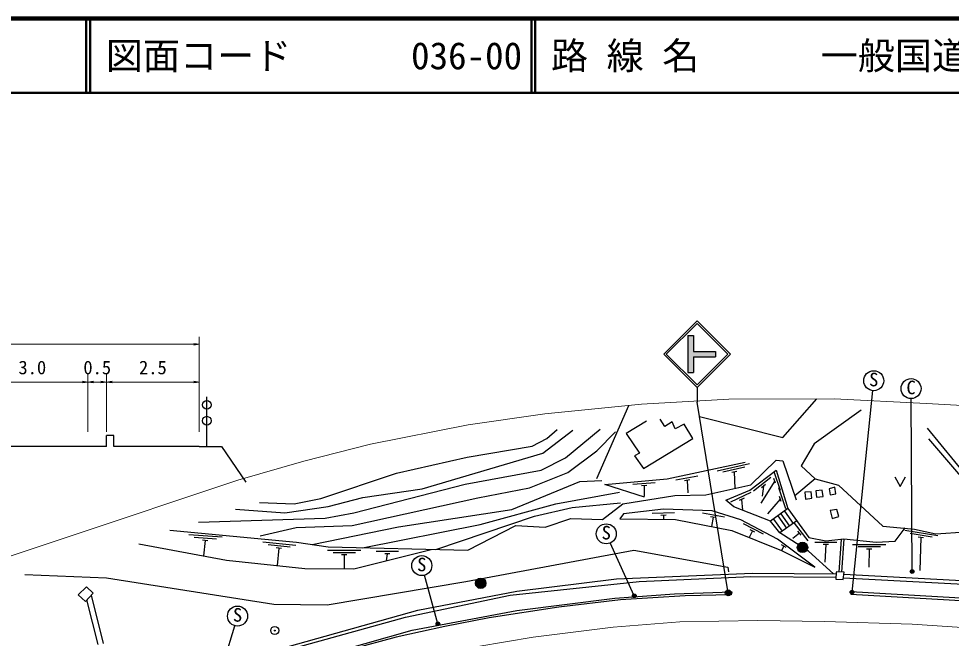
# Model space of a CAD drawing. Units: millimetres at full size, sheet at 1:1000, with parts at other scales. Extents: x 40000 to 680000, y 20000 to 380000.
# Drawn here: x 108629 to 234340, y 296410 to 380000 of the extents above; entities that cross this region are included whole.
import ezdxf
from ezdxf.enums import TextEntityAlignment as Align

# ---------------------------------------------------------------- set-up
doc = ezdxf.new("R2010")
doc.units = ezdxf.units.MM
doc.header["$LTSCALE"] = 1000
doc.linetypes.add('CHAIN', pattern=[18.5, 12, -1.5, 3.5, -1.5])
for name, color, linetype, lineweight in [('M-BGD', 7, 'Continuous', 25), ('M-BGD-EXST', 7, 'Continuous', 25), ('M-BMK', 2, 'CHAIN', 13), ('M-STR-HTXT', 7, 'Continuous', 13), ('M-STR-STRC', 7, 'Continuous', 25), ('M-TTL', 2, 'Continuous', 140), ('M-TTL-LINE', 7, 'Continuous', 50)]:
    doc.layers.add(name, color=color, linetype=linetype, lineweight=lineweight)
doc.layers.add('M-TTL-TXT', color=7, linetype='Continuous')
doc.styles.add('ＭＳ ゴシック', font='')
doc.styles.get('ＭＳ ゴシック').set_extended_font_data('MS Gothic')

# ---------------------------------------------------------------- blocks, each defined once
blk = doc.blocks.new('open_arrow')
at = {"color": 0, "linetype": 'Continuous', "lineweight": -2}
blk.add_lwpolyline([(7.5, 1.25), (0, 0), (7.5, -1.25)], dxfattribs=at)

msp = doc.modelspace()

# ---------------------------------------------------------------- hatches: boundary and pattern name
at = {"layer": 'M-BGD'}
for points in [[(213579, 308685, 1), (214979, 308685, 1)], [(170202, 303835, 1), (171602, 303835, 1)]]:
    msp.add_hatch(color=256, dxfattribs=at).paths.add_polyline_path(points)
h = msp.add_hatch(color=256, dxfattribs=at)
edge = h.paths.add_edge_path()
edge.add_ellipse((143150, 297469), major_axis=(36.7, 34), ratio=1, start_angle=-42.78668, end_angle=137.21332, ccw=False)
at = {"layer": 'M-BGD-EXST'}
for points in [[(229277, 305538, -1), (228838, 305299, -0.41421), (228938, 305638, -0.41421)], [(191829, 302277, -1), (191390, 302038, -0.41421), (191490, 302377, -0.41421)], [(221171, 302762, -1), (220732, 302523, -0.41421), (220832, 302862, -0.41421)], [(165350, 298503, -1), (164911, 298264, -0.41421), (165011, 298603, -0.41421)]]:
    msp.add_hatch(color=256, dxfattribs=at).paths.add_polyline_path(points)
at = {"layer": 'M-STR-STRC'}
for points in [[(198821, 337249), (199571, 337249), (199571, 335124), (202571, 335124), (202571, 334374), (199571, 334374), (199571, 332249), (198821, 332249)], [(203928, 302344, -0.41421), (204050, 302896, -0.41421), (204602, 302774, -1)]]:
    msp.add_hatch(color=256, dxfattribs=at).paths.add_polyline_path(points)

# ---------------------------------------------------------------- linework, layer by layer
msp.add_arc((143150, 297469), 50, 180, 0)
at = {"layer": 'M-BGD'}
for p, q in [((134004, 322271), (134004, 329005)), ((186556, 317972), (190854, 327838)), ((120471, 322271), (120471, 323771)), ((121471, 323771), (120471, 323771)), ((121471, 322271), (121471, 323771)), ((132971, 322271), (121471, 322271)), ((132971, 322271), (135975, 322271)), ((135975, 322271), (139251, 317484)), ((207152, 319940), (202762, 318952)), ((206487, 319483), (203560, 318824)), ((200155, 318286), (197207, 317728)), ((205431, 318938), (204748, 318784)), ((205089, 318861), (205162, 316640)), ((210028, 318103), (207652, 316271)), ((211301, 316334), (210456, 318866)), ((194420, 317409), (191429, 317177)), ((193297, 317021), (192599, 316967)), ((192948, 316994), (192956, 315573)), ((199081, 317778), (198393, 317647)), ((198737, 317712), (198804, 316027)), ((210542, 317662), (208665, 314631)), ((209300, 317163), (208746, 316736)), ((209023, 316949), (208857, 315587)), ((210652, 317330), (210431, 317994)), ((207302, 316072), (204596, 314777)), ((212022, 313859), (211098, 316713)), ((206395, 315305), (205763, 315003)), ((206079, 315154), (206171, 313708)), ((211275, 315194), (209581, 313199)), ((211383, 314861), (211167, 315527)), ((197024, 313362), (194027, 313230)), ((203748, 312778), (200797, 313318)), ((212290, 313910), (209970, 312214)), ((211357, 313228), (212539, 311562)), ((211835, 313577), (213022, 311905)), ((195888, 313011), (195189, 312981)), ((195538, 312996), (195562, 312457)), ((202563, 312690), (201875, 312816)), ((202219, 312753), (201991, 311507)), ((209013, 310485), (206336, 311838)), ((210375, 312510), (211546, 310858)), ((210934, 312918), (212111, 311259)), ((213501, 312245), (211228, 310632)), ((215030, 309585), (213193, 311957)), ((207539, 310893), (207098, 310019)), ((207852, 310736), (207227, 311051)), ((213874, 310587), (212989, 309902)), ((214088, 310311), (213660, 310864)), ((232539, 310262), (228091, 310946)), ((231752, 310080), (228787, 310536)), ((136060, 310055), (131571, 310363)), ((135291, 309807), (132298, 310013)), ((134124, 309586), (133425, 309634)), ((133774, 309610), (133565, 307536)), ((146002, 308942), (141524, 309386)), ((218921, 309358), (215921, 309358)), ((219498, 309781), (219197, 305355)), ((219836, 309814), (219528, 305342)), ((230570, 309958), (229878, 310065)), ((230224, 310011), (230090, 305553)), ((145226, 308717), (142241, 309014)), ((144052, 308532), (143355, 308601)), ((143704, 308567), (143467, 306244)), ((154762, 308265), (150262, 308265)), ((159812, 308110), (156812, 308110)), ((211761, 308839), (211448, 308253)), ((212070, 308674), (211453, 309004)), ((217771, 309058), (217071, 309058)), ((217421, 309058), (217294, 306672)), ((225526, 309034), (221026, 309034)), ((224776, 308734), (221776, 308734)), ((223626, 308434), (222926, 308434)), ((223276, 308434), (223228, 306021)), ((154012, 307965), (151012, 307965)), ((152862, 307665), (152162, 307665)), ((152512, 307665), (152509, 305799)), ((158662, 307810), (157962, 307810)), ((158312, 307810), (158166, 306885)), ((118414, 302226), (120034, 295729)), ((119367, 295585), (117833, 301617))]:
    msp.add_line(p, q, dxfattribs=at)
for points in [[(200387, 326317), (211647, 323511), (216229, 328700)], [(222204, 327198), (215842, 322634), (214088, 319659), (215964, 317906), (213248, 315628)], [(193232, 325706), (190520, 324061), (192296, 321383), (191618, 321028), (192845, 319318), (199496, 323351), (198333, 325286), (197106, 324673), (196719, 325609), (195718, 324996), (195072, 325964)], [(132887, 312099), (149923, 312636), (153810, 313362), (168830, 317191), (179039, 319118), (182351, 320757), (187013, 324608)], [(137856, 313821), (144485, 313358), (150330, 314213), (155034, 315388), (163017, 316599), (179276, 321374), (183303, 324472)], [(141072, 314752), (145775, 314546), (149354, 315295), (159569, 318707), (169092, 320829), (177827, 322347), (179813, 323358), (181219, 324575)], [(231088, 324773), (236623, 318029), (239051, 314538), (240021, 311992)], [(141199, 310230), (146054, 311361), (153600, 311613), (170510, 315386), (177503, 316693), (182667, 318784), (186565, 321725), (189056, 324263)], [(215964, 317906), (219129, 317066), (225106, 311533), (229390, 311144), (232233, 310499), (236229, 310783), (240021, 311992), (274874, 311320), (278704, 306235), (281901, 302630), (285097, 310631), (303177, 323645)], [(231266, 323323), (235558, 318295), (238103, 314302), (239270, 311752)], [(120471, 322271), (117971, 322271), (102971, 322271), (87971, 322271), (85471, 322271)], [(129014, 310983), (146081, 309372), (150337, 308745), (169151, 308297), (175661, 311632), (179607, 311417), (183050, 312564), (187318, 312456), (190079, 314571), (197084, 315688), (201245, 315760), (207306, 317122), (210713, 320455), (211610, 320348), (213439, 315079)], [(192963, 315437), (187642, 317147), (196058, 317911), (206571, 320164)], [(218469, 305101), (215066, 308183), (211228, 310632), (209970, 312214), (205003, 314167), (203962, 315056), (207193, 316399), (210750, 319088), (212290, 313910), (215130, 310009), (217429, 309576), (219836, 309814), (224194, 309381), (226775, 309511), (228119, 311309)], [(226713, 318176), (227429, 316881), (228144, 318176)], [(148209, 309058), (159815, 311447), (175109, 313794), (184285, 317562), (187230, 317695)], [(154983, 308635), (170820, 311748), (181023, 314540), (189591, 316147)], [(219795, 304575), (269129, 301980), (289786, 300628), (305274, 309102), (329307, 316121)], [(219850, 305067), (268313, 302467), (289768, 301045), (305096, 309567), (328259, 316393)], [(164844, 308400), (178148, 312892), (183227, 314082), (189758, 314699)], [(109459, 305020), (120449, 304562), (143036, 301007), (150228, 300938), (168909, 304072), (191538, 308298), (204202, 305997), (204311, 305365)], [(124833, 309151), (136642, 306967), (147212, 305846), (153825, 305787), (164221, 308415)], [(72566, 273336), (92068, 278762), (107669, 283883), (128400, 290645), (146279, 295685), (162437, 300227), (175777, 302769), (189209, 304449), (207537, 305222), (218790, 305098)], [(72723, 272759), (86394, 276583), (131943, 291252), (160757, 299279), (174882, 302219), (192251, 304095), (207318, 304736), (218774, 304664)], [(218800, 305347), (218764, 304412), (219771, 304358), (219879, 305329), (218801, 305370)], [(73239, 270861), (99175, 278310), (120156, 285043), (142670, 292137), (161666, 297503), (175756, 300167), (188968, 301852), (197014, 302425), (204755, 302682), (204677, 302277), (198450, 302160), (189727, 301604), (181432, 300611), (172032, 299201), (166058, 298009), (159532, 296590), (153557, 294962), (143878, 292012), (133958, 288948), (122390, 285351), (108640, 280868), (85948, 274012), (73351, 270448)]]:
    msp.add_lwpolyline(points, dxfattribs=at)
for points in [[(217876, 316594), (218005, 315749), (218768, 315902), (218650, 316805)], [(214611, 316115), (214669, 315192), (215520, 315323), (215432, 316173)], [(216068, 316296), (216165, 315441), (217044, 315558), (216927, 316393)], [(189668, 312520), (197151, 312440), (204739, 310977), (211436, 308258), (215943, 306021), (210929, 309779), (205974, 312404), (202123, 313595), (195533, 313842), (190158, 313218)], [(218028, 313638), (218263, 312594), (219167, 312840), (218897, 313779)], [(116638, 302298), (117622, 301395), (118685, 302511), (117781, 303361)], [(274520, 299562), (220809, 302686), (220799, 302357), (274563, 299248)]]:
    msp.add_lwpolyline(points, close=True, dxfattribs=at)
for centre, radius in [((134004, 327919), 587), ((134004, 325772), 587), ((214279, 308685), 700), ((170902, 303835), 700), ((143150, 297469), 550), ((143150, 297469), 50)]:
    msp.add_circle(centre, radius, dxfattribs=at)
at = {"layer": 'M-BGD-EXST'}
for p, q in [((220951, 302642), (223750, 329823)), ((229058, 305418), (228916, 328749)), ((191609, 302158), (188367, 309273)), ((165131, 298383), (163312, 304915)), ((135281, 289972), (137760, 298122))]:
    msp.add_line(p, q, dxfattribs=at)
for centre, radius in [((223880, 331166), 1350), ((228906, 330099), 1350), ((187828, 310510), 1350), ((162964, 306219), 1350), ((229058, 305418), 250), ((191609, 302158), 250), ((220951, 302642), 250), ((138134, 299419), 1350), ((165131, 298383), 250)]:
    msp.add_circle(centre, radius, dxfattribs=at)
at = {"layer": 'M-BMK'}
msp.add_lwpolyline([(74319, 266889), (103434, 275528), (118728, 280638), (137683, 286564), (153060, 291133), (161065, 293165), (166797, 294535), (170523, 295302), (177975, 296584), (188770, 297942), (197738, 298631), (208260, 298839), (217228, 298701), (229082, 298310), (253427, 296655), (270199, 295424), (293997, 294016), (315459, 292832), (340904, 291404), (370002, 289628), (409306, 287051)], dxfattribs=at)
at = {"layer": 'M-STR-HTXT'}
for p, q in [((132971, 324271), (132971, 337078)), ((132971, 336078), (70471, 336078)), ((117971, 324271), (117971, 331982)), ((120471, 324271), (120471, 331982)), ((117971, 330982), (102971, 330982)), ((120471, 330982), (117971, 330982)), ((132971, 330982), (120471, 330982))]:
    msp.add_line(p, q, dxfattribs=at)
msp.add_lwpolyline([(66944, 293838), (84136, 299728), (98368, 304489), (115050, 310018), (138174, 317736), (147046, 320289), (156043, 322582), (169229, 325223), (179538, 326717), (192595, 328010), (204343, 328684), (218569, 328703), (231009, 328084), (276070, 325588), (305554, 323975), (327651, 322665), (349802, 321469), (378438, 319750), (401351, 318544)], dxfattribs=at)
at = {"layer": 'M-STR-STRC'}
for p, q in [((195571, 334749), (200071, 339249)), ((195925, 334749), (200071, 338896)), ((204572, 334749), (200071, 339249)), ((204218, 334749), (200071, 338896)), ((198821, 337249), (198821, 332249)), ((198821, 337249), (199571, 337249)), ((199571, 337249), (199571, 335124)), ((195571, 334749), (200071, 330248)), ((195925, 334749), (200072, 330602)), ((199571, 335124), (202571, 335124)), ((200072, 330602), (204218, 334749)), ((200072, 330249), (204572, 334749)), ((202571, 335124), (202571, 334374)), ((199571, 334374), (202571, 334374)), ((199571, 334374), (199571, 332249)), ((198821, 332249), (199571, 332249)), ((200071, 330248), (200071, 328248)), ((204265, 302559), (200071, 328248))]:
    msp.add_line(p, q, dxfattribs=at)
msp.add_circle((204265, 302559), 400, dxfattribs=at)
at = {"layer": 'M-TTL'}
msp.add_line((680000, 380000), (40000, 380000), dxfattribs=at)
at = {"layer": 'M-TTL-LINE'}
for p, q in [((117750, 380000), (117750, 370000)), ((118250, 380000), (118250, 370000)), ((177750, 380000), (177750, 370000)), ((178250, 380000), (178250, 370000)), ((40000, 370000), (680000, 370000))]:
    msp.add_line(p, q, dxfattribs=at)

# ---------------------------------------------------------------- block references
at = {"layer": 'M-STR-HTXT', "xscale": 100, "yscale": 100, "rotation": 180}
for p in [(132971, 336078), (117971, 330982), (120471, 330982), (132971, 330982)]:
    msp.add_blockref('open_arrow', p, dxfattribs=at)
at = {"layer": 'M-STR-HTXT', "xscale": 100, "yscale": 100}
for p in [(117971, 330982), (120471, 330982)]:
    msp.add_blockref('open_arrow', p, dxfattribs=at)

# ---------------------------------------------------------------- texts
at = {"layer": 'M-BGD-EXST', "style": 'ＭＳ ゴシック'}
for s, p in [('S', (223225, 329874)), ('C', (228251, 328806)), ('S', (187173, 309218)), ('S', (162308, 304926)), ('S', (137479, 298127))]:
    msp.add_text(s, height=1833, rotation=358.508, dxfattribs=at).set_placement(p, align=Align.BOTTOM_LEFT)
at = {"layer": 'M-STR-HTXT', "style": 'ＭＳ ゴシック'}
for s, p in [('3.0', (110471, 331482)), ('0.5', (119221, 331482)), ('2.5', (126721, 331482))]:
    msp.add_text(s, height=1833, dxfattribs=at).set_placement(p, align=Align.BOTTOM_CENTER)
at = {"layer": 'M-TTL-TXT', "style": 'ＭＳ ゴシック'}
for s, p in [('路 線 名', (180380, 375000)), ('一般国道376号', (216734, 375000)), ('図面コード', (120380, 375000)), ('036-00', (161521, 375000))]:
    msp.add_text(s, height=3666, dxfattribs=at).set_placement(p, align=Align.MIDDLE_LEFT)

doc.saveas('drawing.dxf')
